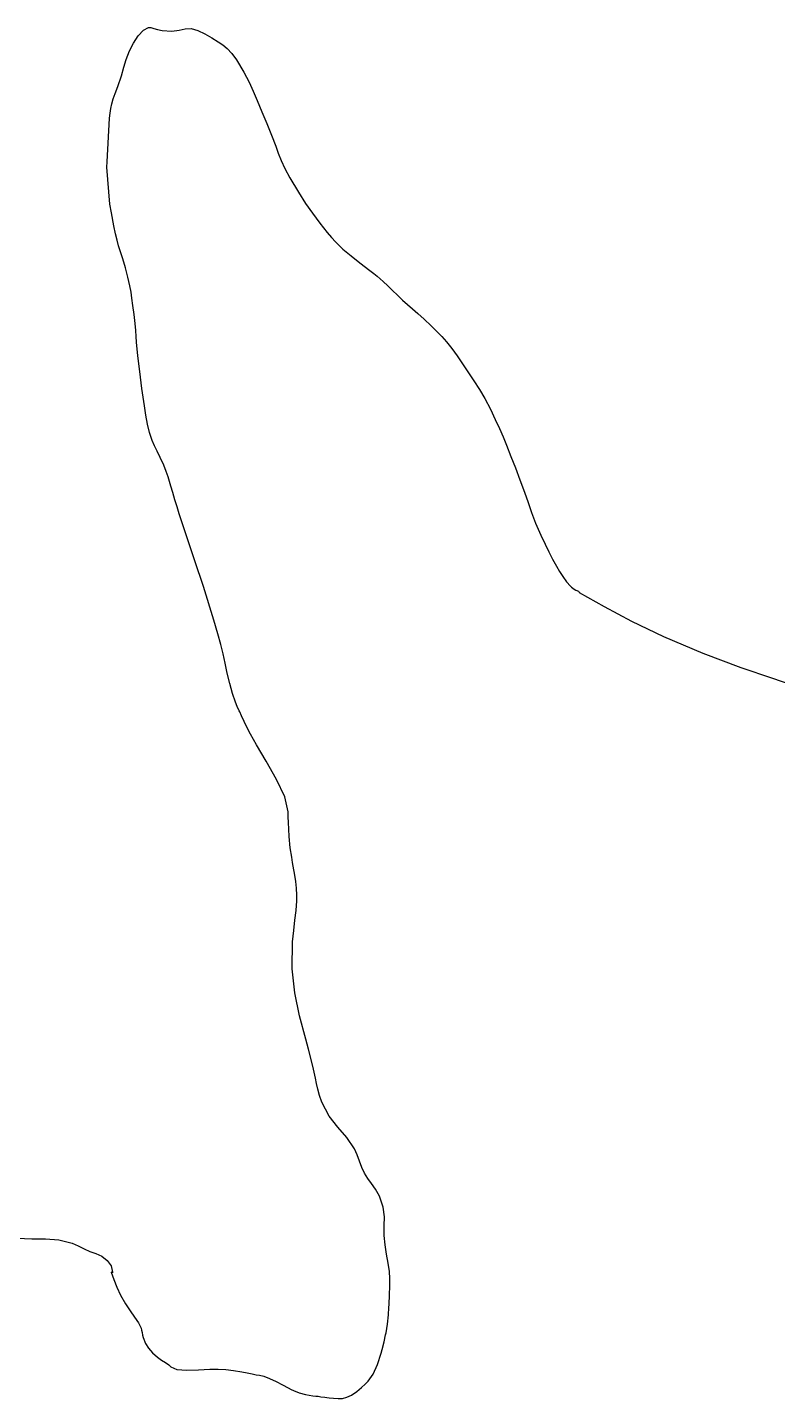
# Model space of a CAD drawing. Header units: inches. Extents: x 11258954 to 11313122, y 3645444 to 3695200.
# Drawn here: x 11276795 to 11277409, y 3693980 to 3695103 of the extents above; entities that cross this region are included whole.
import ezdxf

# ---------------------------------------------------------------- set-up
doc = ezdxf.new("R2010")
doc.units = ezdxf.units.IN
doc.header["$MEASUREMENT"] = 0
for name, color, linetype in [('SchoolBoardDistrict', 253, 'Continuous'), ('SchoolZone_Elementary', 251, 'Continuous'), ('SchoolZone_High', 63, 'Continuous'), ('SchoolZone_Middle', 154, 'Continuous')]:
    doc.layers.add(name, color=color, linetype=linetype)

msp = doc.modelspace()

# ---------------------------------------------------------------- linework, layer by layer
at = {"layer": 'SchoolBoardDistrict'}
msp.add_lwpolyline([(11276786.1875, 3694111.5625), (11276798.3125, 3694110.9375), (11276809.5315, 3694110.875), (11276820.3125, 3694110.0625), (11276831.1875, 3694107.375), (11276836.219, 3694105.25), (11276841, 3694102.875), (11276845.7815, 3694100.6875), (11276850.625, 3694099), (11276855.469, 3694096.875), (11276859.875, 3694093.3125), (11276863.094, 3694088.8125), (11276864.4065, 3694083.75), (11276864.4065, 3694083.695), (11276864.4065, 3694083.68), (11276864.4065, 3694083.625), (11276864.4065, 3694083.57), (11276864.4065, 3694083.555), (11276864.4065, 3694083.5), (11276864.4065, 3694083.445), (11276864.4065, 3694083.3675), (11276864.4065, 3694083.3125), (11276863.2425, 3694083.7415), (11276863.219, 3694083.75), (11276863.2425, 3694083.6865), (11276865.4375, 3694077.6875), (11276867.9065, 3694071.4375), (11276870.9375, 3694064.875), (11276874.8125, 3694057.9375), (11276878.625, 3694052.1875), (11276882.375, 3694046.9375), (11276885.5315, 3694042.1875), (11276887.625, 3694037.75), (11276888.0625, 3694036.125), (11276888.469, 3694034.25), (11276888.9375, 3694032.1875), (11276889.4375, 3694030.125), (11276891.1565, 3694025.4375), (11276893.625, 3694021.4375), (11276896.9375, 3694017.75), (11276901.219, 3694014.125), (11276904.5, 3694011.75), (11276907.6565, 3694009.6875), (11276910.2815, 3694007.875), (11276912.0315, 3694006.3125), (11276917, 3694004.0625), (11276925.0625, 3694003.5), (11276934.625, 3694003.8125), (11276944.0625, 3694004.3125), (11276950.7815, 3694004.375), (11276956.969, 3694004.0625), (11276963.25, 3694003.3125), (11276970.25, 3694002.125), (11276974.4375, 3694001.3125), (11276978.469, 3694000.4375), (11276981.9375, 3693999.8125), (11276984.469, 3693999.5), (11276988.0625, 3693998.6875), (11276992.875, 3693996.75), (11276998.219, 3693994.25), (11277003.469, 3693991.5), (11277008.094, 3693988.9375), (11277010.594, 3693987.6875), (11277012.4375, 3693986.75), (11277017, 3693984.875), (11277022.2815, 3693983.5), (11277025.25, 3693983), (11277028.094, 3693982.625), (11277030.594, 3693982.3125), (11277030.813, 3693982.3125), (11277030.875, 3693982.3125), (11277032.5, 3693982.125), (11277034.875, 3693981.8125), (11277038, 3693981.375), (11277039.6565, 3693981.125), (11277041.5315, 3693980.875), (11277045.094, 3693980.5), (11277048.9375, 3693980.25), (11277052.5315, 3693980.4375), (11277056.125, 3693981.3125), (11277059.9065, 3693983.125), (11277064.25, 3693986.125), (11277067.9375, 3693989.1875), (11277071.0315, 3693992.125), (11277073.5, 3693994.5), (11277077.5315, 3694000.125), (11277081.094, 3694008.125), (11277084.094, 3694017.375), (11277084.9065, 3694020.5), (11277086.5, 3694026.5625), (11277087.8125, 3694032.5), (11277088.1565, 3694034), (11277089.375, 3694041.125), (11277090.219, 3694048.6875), (11277090.222, 3694048.742), (11277090.5595, 3694054.8205), (11277090.5625, 3694054.875), (11277090.5655, 3694054.93), (11277090.7155, 3694057.3205), (11277090.719, 3694057.375), (11277090.721, 3694057.43), (11277091.0295, 3694065.1325), (11277091.0315, 3694065.1875), (11277091.0335, 3694065.2425), (11277091.2795, 3694072.132), (11277091.2815, 3694072.1875), (11277091.2815, 3694072.2425), (11277091.2815, 3694078.507), (11277091.2815, 3694078.5625), (11277091.278, 3694078.617), (11277090.91, 3694084.32), (11277090.9065, 3694084.375), (11277089.9375, 3694091.0625), (11277088.625, 3694098.5), (11277087.4375, 3694106.1875), (11277086.719, 3694113.75), (11277086.719, 3694113.805), (11277086.719, 3694121.445), (11277086.719, 3694121.5), (11277086.7195, 3694121.555), (11277086.75, 3694129.07), (11277086.75, 3694129.125), (11277085.7815, 3694137.0625), (11277082.719, 3694145.8125), (11277079.5315, 3694151.625), (11277076.2815, 3694156.3125), (11277073.219, 3694160.5), (11277070.5, 3694164.8125), (11277068.344, 3694169.5), (11277066.4375, 3694174.625), (11277064.5, 3694179.8125), (11277062.3125, 3694184.8125), (11277056.125, 3694194.0625), (11277048.7815, 3694202.375), (11277041.5, 3694211.4375), (11277035.5, 3694222.8125), (11277033.6565, 3694228.3125), (11277032.344, 3694233.4375), (11277031.344, 3694238.1875), (11277030.5, 3694242.625), (11277028.9065, 3694250), (11277026.9375, 3694257.9375), (11277024.719, 3694266.1875), (11277022.469, 3694274.4375), (11277017.375, 3694293.625), (11277013.5, 3694312.375), (11277011.4065, 3694332.059), (11277011.4075, 3694332.114), (11277011.687, 3694354.0075), (11277011.6875, 3694354.0625), (11277012.5625, 3694363.4375), (11277013.625, 3694371.9375), (11277014.5625, 3694379.875), (11277014.5665, 3694379.93), (11277015.09, 3694387.4455), (11277015.094, 3694387.5), (11277015.0935, 3694387.555), (11277015.063, 3694392.5075), (11277015.0625, 3694392.5625), (11277015.0595, 3694392.617), (11277014.753, 3694397.8825), (11277014.75, 3694397.9375), (11277014.1875, 3694403.375), (11277013.469, 3694408.6875), (11277012.25, 3694416.0625), (11277011.6875, 3694419.1875), (11277010.969, 3694423.3125), (11277009.7815, 3694431.125), (11277008.875, 3694440.3125), (11277008.8715, 3694440.3675), (11277008.503, 3694446.32), (11277008.5, 3694446.375), (11277008.4975, 3694446.43), (11277008.2525, 3694451.7575), (11277008.25, 3694451.8125), (11277008.2485, 3694451.8675), (11277008.126, 3694456.5075), (11277008.125, 3694456.5625), (11277008.124, 3694456.6175), (11277008.0635, 3694460.445), (11277008.0625, 3694460.5), (11277005.2815, 3694472.8125), (11276998.625, 3694487.125), (11276990.1565, 3694501.875), (11276982.0625, 3694515.375), (11276979.625, 3694519.625), (11276977.2815, 3694524), (11276974.844, 3694528.8125), (11276972.0625, 3694534.5625), (11276969.844, 3694539.25), (11276968.375, 3694542.3125), (11276967.9375, 3694543.25), (11276966.3125, 3694546.8125), (11276964.875, 3694550.1875), (11276962.4375, 3694557.375), (11276960.219, 3694565.625), (11276958.219, 3694574.125), (11276956.469, 3694582.1875), (11276954.719, 3694590), (11276952.844, 3694597.625), (11276950.5, 3694606.3125), (11276947.25, 3694617.375), (11276938.6565, 3694644.875), (11276931.594, 3694666.125), (11276925.25, 3694684.75), (11276918.844, 3694704.4375), (11276917.0625, 3694710.1875), (11276915.2815, 3694716.0625), (11276913.594, 3694721.875), (11276912.0315, 3694727.25), (11276910.969, 3694731), (11276909.7815, 3694734.8125), (11276908.3125, 3694739.0625), (11276906.25, 3694744.25), (11276903.375, 3694750.625), (11276900.8125, 3694755.6875), (11276898.5625, 3694760.1875), (11276896.625, 3694764.625), (11276894.594, 3694771), (11276892.969, 3694777.9375), (11276891.625, 3694785.3125), (11276890.4375, 3694792.875), (11276888.4065, 3694807.125), (11276886.5625, 3694820.875), (11276885.0315, 3694833.6875), (11276884.0315, 3694845.0625), (11276884.028, 3694845.1175), (11276883.753, 3694849.5705), (11276883.75, 3694849.625), (11276883.746, 3694849.68), (11276883.441, 3694854.5075), (11276883.4375, 3694854.5625), (11276882.9065, 3694860.375), (11276882.0315, 3694867.5), (11276881.0315, 3694874.9375), (11276880.219, 3694880.875), (11276879.4375, 3694886), (11276878.4375, 3694891.125), (11276876.7815, 3694898.1875), (11276874.8125, 3694905.75), (11276872.6875, 3694913.125), (11276870.625, 3694919.75), (11276869.2815, 3694923.9375), (11276867.969, 3694928.375), (11276866.6875, 3694933.625), (11276865.4065, 3694940.3125), (11276863.5, 3694950.875), (11276862.1565, 3694958), (11276862.1525, 3694958.0545), (11276859.5355, 3694988.294), (11276859.7955, 3694992.596), (11276859.797, 3694992.651), (11276861.94, 3695028.309), (11276862.344, 3695032.3125), (11276862.8125, 3695036.1875), (11276863.594, 3695040), (11276864.844, 3695044.0625), (11276866.5315, 3695048.625), (11276868.625, 3695054.1875), (11276871.594, 3695063), (11276873.594, 3695070.0625), (11276875.5, 3695076.5), (11276878.219, 3695083.375), (11276881.4375, 3695089.625), (11276885.344, 3695095.6875), (11276889.5315, 3695100.4375), (11276893.625, 3695102.625), (11276895.625, 3695102.5), (11276898.094, 3695101.8125), (11276901.1565, 3695100.875), (11276905.0315, 3695100), (11276912.719, 3695099.5625), (11276918.719, 3695100.375), (11276923.75, 3695101.4375), (11276928.6565, 3695101.625), (11276934.1875, 3695100.125), (11276939.969, 3695097.375), (11276945.625, 3695094), (11276950.6565, 3695090.8125), (11276954.469, 3695088.25), (11276958.125, 3695085.25), (11276961.8125, 3695081.3125), (11276965.6565, 3695076), (11276971.6875, 3695066.125), (11276976.0315, 3695057.875), (11276979.469, 3695050.375), (11276982.6565, 3695042.75), (11276986.469, 3695033.625), (11276990.5315, 3695023.9375), (11276994.4375, 3695014.3125), (11276997.875, 3695005.375), (11276999.969, 3694999.625), (11277002.2815, 3694993.75), (11277005.2815, 3694987.25), (11277009.469, 3694979.5625), (11277016.4375, 3694967.875), (11277022.344, 3694958.5625), (11277027.9065, 3694950.5), (11277033.875, 3694942.5), (11277036.9065, 3694938.625), (11277040.094, 3694934.6875), (11277043.375, 3694930.75), (11277046.6875, 3694927.125), (11277052.875, 3694921.125), (11277059.5, 3694915.625), (11277066.75, 3694910), (11277074.9065, 3694903.6875), (11277078.0625, 3694901.1875), (11277080.875, 3694898.9375), (11277083.4375, 3694896.8125), (11277085.9065, 3694894.6875), (11277089.6875, 3694891.125), (11277093.5, 3694887.375), (11277097.4375, 3694883.4375), (11277101.5315, 3694879.5), (11277105.8125, 3694875.6875), (11277109.844, 3694872.1875), (11277114.1875, 3694868.4375), (11277119.3125, 3694863.6875), (11277125, 3694858.3125), (11277129.75, 3694853.75), (11277133.875, 3694849.5625), (11277137.719, 3694845.3125), (11277142.094, 3694839.8125), (11277146.4375, 3694833.8125), (11277150.7815, 3694827.375), (11277155.1565, 3694820.6875), (11277160.0315, 3694813.25), (11277164.5315, 3694806.3125), (11277168.9065, 3694798.875), (11277173.5625, 3694790.0625), (11277177.5625, 3694781.75), (11277180.9375, 3694774.375), (11277183.9375, 3694767.4375), (11277186.75, 3694760.625), (11277190.375, 3694751.5), (11277194.094, 3694742), (11277197.75, 3694732.1875), (11277201.375, 3694722.25), (11277204.375, 3694713.625), (11277207.219, 3694705.4375), (11277210.5, 3694696.8125), (11277214.7815, 3694687), (11277218.25, 3694679.5625), (11277221.375, 3694673.25), (11277224.375, 3694667.375), (11277227.5625, 3694661.625), (11277230.094, 3694657.375), (11277232.844, 3694653.0625), (11277235.875, 3694648.9375), (11277239.1875, 3694645.1875), (11277240.0625, 3694644.3125), (11277241, 3694643.5), (11277242.0625, 3694642.75), (11277243.375, 3694642), (11277244.1875, 3694641.6875), (11277244.9065, 3694641.4375), (11277245.5315, 3694641.125), (11277245.969, 3694640.625), (11277246.0315, 3694640.5), (11277246.094, 3694640.3125), (11277246.1565, 3694640.1875), (11277246.1875, 3694640), (11277266.75, 3694628.5), (11277289.0625, 3694616.625), (11277315.3125, 3694604.0625), (11277347.4375, 3694590.375), (11277378.5625, 3694578.625), (11277404.4375, 3694569.875), (11277427.4375, 3694562.125)], dxfattribs=at)
at = {"layer": 'SchoolZone_Elementary'}
msp.add_polyline3d([(11276786.1875, 3694111.5625, 0), (11276798.3125, 3694110.9375, 0), (11276809.5315, 3694110.875, 0), (11276820.3125, 3694110.0625, 0), (11276831.1875, 3694107.375, 0), (11276836.219, 3694105.25, 0), (11276841, 3694102.875, 0), (11276845.7815, 3694100.6875, 0), (11276850.625, 3694099, 0), (11276855.469, 3694096.875, 0), (11276859.875, 3694093.3125, 0), (11276863.094, 3694088.8125, 0), (11276864.4065, 3694083.75, 0), (11276864.4065, 3694083.625, 0), (11276864.4065, 3694083.5, 0), (11276864.4065, 3694083.3125, 0), (11276863.219, 3694083.75, 0), (11276865.4375, 3694077.6875, 0), (11276867.9065, 3694071.4375, 0), (11276870.9375, 3694064.875, 0), (11276874.8125, 3694057.9375, 0), (11276878.625, 3694052.1875, 0), (11276882.375, 3694046.9375, 0), (11276885.5315, 3694042.1875, 0), (11276887.625, 3694037.75, 0), (11276888.0625, 3694036.125, 0), (11276888.469, 3694034.25, 0), (11276888.9375, 3694032.1875, 0), (11276889.4375, 3694030.125, 0), (11276891.1565, 3694025.4375, 0), (11276893.625, 3694021.4375, 0), (11276896.9375, 3694017.75, 0), (11276901.219, 3694014.125, 0), (11276904.5, 3694011.75, 0), (11276907.6565, 3694009.6875, 0), (11276910.2815, 3694007.875, 0), (11276912.0315, 3694006.3125, 0), (11276917, 3694004.0625, 0), (11276925.0625, 3694003.5, 0), (11276934.625, 3694003.8125, 0), (11276944.0625, 3694004.3125, 0), (11276950.7815, 3694004.375, 0), (11276956.969, 3694004.0625, 0), (11276963.25, 3694003.3125, 0), (11276970.25, 3694002.125, 0), (11276974.4375, 3694001.3125, 0), (11276978.469, 3694000.4375, 0), (11276981.9375, 3693999.8125, 0), (11276984.469, 3693999.5, 0), (11276988.0625, 3693998.6875, 0), (11276992.875, 3693996.75, 0), (11276998.219, 3693994.25, 0), (11277003.469, 3693991.5, 0), (11277008.094, 3693988.9375, 0), (11277010.594, 3693987.6875, 0), (11277012.4375, 3693986.75, 0), (11277017, 3693984.875, 0), (11277022.2815, 3693983.5, 0), (11277025.25, 3693983, 0), (11277028.094, 3693982.625, 0), (11277030.594, 3693982.3125, 0), (11277030.875, 3693982.3125, 0), (11277032.5, 3693982.125, 0), (11277034.875, 3693981.8125, 0), (11277038, 3693981.375, 0), (11277039.6565, 3693981.125, 0), (11277041.5315, 3693980.875, 0), (11277045.094, 3693980.5, 0), (11277048.9375, 3693980.25, 0), (11277052.5315, 3693980.4375, 0), (11277056.125, 3693981.3125, 0), (11277059.9065, 3693983.125, 0), (11277064.25, 3693986.125, 0), (11277067.9375, 3693989.1875, 0), (11277071.0315, 3693992.125, 0), (11277073.5, 3693994.5, 0), (11277077.5315, 3694000.125, 0), (11277081.094, 3694008.125, 0), (11277084.094, 3694017.375, 0), (11277084.9065, 3694020.5, 0), (11277086.5, 3694026.5625, 0), (11277087.8125, 3694032.5, 0), (11277088.1565, 3694034, 0), (11277089.375, 3694041.125, 0), (11277090.219, 3694048.6875, 0), (11277090.5625, 3694054.875, 0), (11277090.719, 3694057.375, 0), (11277091.0315, 3694065.1875, 0), (11277091.2815, 3694072.1875, 0), (11277091.2815, 3694078.5625, 0), (11277090.9065, 3694084.375, 0), (11277089.9375, 3694091.0625, 0), (11277088.625, 3694098.5, 0), (11277087.4375, 3694106.1875, 0), (11277086.719, 3694113.75, 0), (11277086.719, 3694121.5, 0), (11277086.75, 3694129.125, 0), (11277085.7815, 3694137.0625, 0), (11277082.719, 3694145.8125, 0), (11277079.5315, 3694151.625, 0), (11277076.2815, 3694156.3125, 0), (11277073.219, 3694160.5, 0), (11277070.5, 3694164.8125, 0), (11277068.344, 3694169.5, 0), (11277066.4375, 3694174.625, 0), (11277064.5, 3694179.8125, 0), (11277062.3125, 3694184.8125, 0), (11277056.125, 3694194.0625, 0), (11277048.7815, 3694202.375, 0), (11277041.5, 3694211.4375, 0), (11277035.5, 3694222.8125, 0), (11277033.6565, 3694228.3125, 0), (11277032.344, 3694233.4375, 0), (11277031.344, 3694238.1875, 0), (11277030.5, 3694242.625, 0), (11277028.9065, 3694250, 0), (11277026.9375, 3694257.9375, 0), (11277024.719, 3694266.1875, 0), (11277022.469, 3694274.4375, 0), (11277017.375, 3694293.625, 0), (11277013.5, 3694312.375, 0), (11277011.4065, 3694332.0625, 0), (11277011.6875, 3694354.0625, 0), (11277012.5625, 3694363.4375, 0), (11277013.625, 3694371.9375, 0), (11277014.5625, 3694379.875, 0), (11277015.094, 3694387.5, 0), (11277015.0625, 3694392.5625, 0), (11277014.75, 3694397.9375, 0), (11277014.1875, 3694403.375, 0), (11277013.469, 3694408.6875, 0), (11277012.25, 3694416.0625, 0), (11277011.6875, 3694419.1875, 0), (11277010.969, 3694423.3125, 0), (11277009.7815, 3694431.125, 0), (11277008.875, 3694440.3125, 0), (11277008.5, 3694446.375, 0), (11277008.25, 3694451.8125, 0), (11277008.125, 3694456.5625, 0), (11277008.0625, 3694460.5, 0), (11277005.2815, 3694472.8125, 0), (11276998.625, 3694487.125, 0), (11276990.1565, 3694501.875, 0), (11276982.0625, 3694515.375, 0), (11276979.625, 3694519.625, 0), (11276977.2815, 3694524, 0), (11276974.844, 3694528.8125, 0), (11276972.0625, 3694534.5625, 0), (11276969.844, 3694539.25, 0), (11276968.375, 3694542.3125, 0), (11276967.9375, 3694543.25, 0), (11276966.3125, 3694546.8125, 0), (11276964.875, 3694550.1875, 0), (11276962.4375, 3694557.375, 0), (11276960.219, 3694565.625, 0), (11276958.219, 3694574.125, 0), (11276956.469, 3694582.1875, 0), (11276954.719, 3694590, 0), (11276952.844, 3694597.625, 0), (11276950.5, 3694606.3125, 0), (11276947.25, 3694617.375, 0), (11276938.6565, 3694644.875, 0), (11276931.594, 3694666.125, 0), (11276925.25, 3694684.75, 0), (11276918.844, 3694704.4375, 0), (11276917.0625, 3694710.1875, 0), (11276915.2815, 3694716.0625, 0), (11276913.594, 3694721.875, 0), (11276912.0315, 3694727.25, 0), (11276910.969, 3694731, 0), (11276909.7815, 3694734.8125, 0), (11276908.3125, 3694739.0625, 0), (11276906.25, 3694744.25, 0), (11276903.375, 3694750.625, 0), (11276900.8125, 3694755.6875, 0), (11276898.5625, 3694760.1875, 0), (11276896.625, 3694764.625, 0), (11276894.594, 3694771, 0), (11276892.969, 3694777.9375, 0), (11276891.625, 3694785.3125, 0), (11276890.4375, 3694792.875, 0), (11276888.4065, 3694807.125, 0), (11276886.5625, 3694820.875, 0), (11276885.0315, 3694833.6875, 0), (11276884.0315, 3694845.0625, 0), (11276883.75, 3694849.625, 0), (11276883.4375, 3694854.5625, 0), (11276882.9065, 3694860.375, 0), (11276882.0315, 3694867.5, 0), (11276881.0315, 3694874.9375, 0), (11276880.219, 3694880.875, 0), (11276879.4375, 3694886, 0), (11276878.4375, 3694891.125, 0), (11276876.7815, 3694898.1875, 0), (11276874.8125, 3694905.75, 0), (11276872.6875, 3694913.125, 0), (11276870.625, 3694919.75, 0), (11276869.2815, 3694923.9375, 0), (11276867.969, 3694928.375, 0), (11276866.6875, 3694933.625, 0), (11276865.4065, 3694940.3125, 0), (11276863.5, 3694950.875, 0), (11276862.1565, 3694958, 0), (11276859.5355, 3694988.294, 0), (11276859.794, 3694992.5975, 0), (11276861.9375, 3695028.3125, 0), (11276862.344, 3695032.3125, 0), (11276862.8125, 3695036.1875, 0), (11276863.594, 3695040, 0), (11276864.844, 3695044.0625, 0), (11276866.5315, 3695048.625, 0), (11276868.625, 3695054.1875, 0), (11276871.594, 3695063, 0), (11276873.594, 3695070.0625, 0), (11276875.5, 3695076.5, 0), (11276878.219, 3695083.375, 0), (11276881.4375, 3695089.625, 0), (11276885.344, 3695095.6875, 0), (11276889.5315, 3695100.4375, 0), (11276893.625, 3695102.625, 0), (11276895.625, 3695102.5, 0), (11276898.094, 3695101.8125, 0), (11276901.1565, 3695100.875, 0), (11276905.0315, 3695100, 0), (11276912.719, 3695099.5625, 0), (11276918.719, 3695100.375, 0), (11276923.75, 3695101.4375, 0), (11276928.6565, 3695101.625, 0), (11276934.1875, 3695100.125, 0), (11276939.969, 3695097.375, 0), (11276945.625, 3695094, 0), (11276950.6565, 3695090.8125, 0), (11276954.469, 3695088.25, 0), (11276958.125, 3695085.25, 0), (11276961.8125, 3695081.3125, 0), (11276965.6565, 3695076, 0), (11276971.6875, 3695066.125, 0), (11276976.0315, 3695057.875, 0), (11276979.469, 3695050.375, 0), (11276982.6565, 3695042.75, 0), (11276986.469, 3695033.625, 0), (11276990.5315, 3695023.9375, 0), (11276994.4375, 3695014.3125, 0), (11276997.875, 3695005.375, 0), (11276999.969, 3694999.625, 0), (11277002.2815, 3694993.75, 0), (11277005.2815, 3694987.25, 0), (11277009.469, 3694979.5625, 0), (11277016.4375, 3694967.875, 0), (11277022.344, 3694958.5625, 0), (11277027.9065, 3694950.5, 0), (11277033.875, 3694942.5, 0), (11277036.9065, 3694938.625, 0), (11277040.094, 3694934.6875, 0), (11277043.375, 3694930.75, 0), (11277046.6875, 3694927.125, 0), (11277052.875, 3694921.125, 0), (11277059.5, 3694915.625, 0), (11277066.75, 3694910, 0), (11277074.9065, 3694903.6875, 0), (11277078.0625, 3694901.1875, 0), (11277080.875, 3694898.9375, 0), (11277083.4375, 3694896.8125, 0), (11277085.9065, 3694894.6875, 0), (11277089.6875, 3694891.125, 0), (11277093.5, 3694887.375, 0), (11277097.4375, 3694883.4375, 0), (11277101.5315, 3694879.5, 0), (11277105.8125, 3694875.6875, 0), (11277109.844, 3694872.1875, 0), (11277114.1875, 3694868.4375, 0), (11277119.3125, 3694863.6875, 0), (11277125, 3694858.3125, 0), (11277129.75, 3694853.75, 0), (11277133.875, 3694849.5625, 0), (11277137.719, 3694845.3125, 0), (11277142.094, 3694839.8125, 0), (11277146.4375, 3694833.8125, 0), (11277150.7815, 3694827.375, 0), (11277155.1565, 3694820.6875, 0), (11277160.0315, 3694813.25, 0), (11277164.5315, 3694806.3125, 0), (11277168.9065, 3694798.875, 0), (11277173.5625, 3694790.0625, 0), (11277177.5625, 3694781.75, 0), (11277180.9375, 3694774.375, 0), (11277183.9375, 3694767.4375, 0), (11277186.75, 3694760.625, 0), (11277190.375, 3694751.5, 0), (11277194.094, 3694742, 0), (11277197.75, 3694732.1875, 0), (11277201.375, 3694722.25, 0), (11277204.375, 3694713.625, 0), (11277207.219, 3694705.4375, 0), (11277210.5, 3694696.8125, 0), (11277214.7815, 3694687, 0), (11277218.25, 3694679.5625, 0), (11277221.375, 3694673.25, 0), (11277224.375, 3694667.375, 0), (11277227.5625, 3694661.625, 0), (11277230.094, 3694657.375, 0), (11277232.844, 3694653.0625, 0), (11277235.875, 3694648.9375, 0), (11277239.1875, 3694645.1875, 0), (11277240.0625, 3694644.3125, 0), (11277241, 3694643.5, 0), (11277242.0625, 3694642.75, 0), (11277243.375, 3694642, 0), (11277244.1875, 3694641.6875, 0), (11277244.9065, 3694641.4375, 0), (11277245.5315, 3694641.125, 0), (11277245.969, 3694640.625, 0), (11277246.0315, 3694640.5, 0), (11277246.094, 3694640.3125, 0), (11277246.1565, 3694640.1875, 0), (11277246.1875, 3694640, 0), (11277266.75, 3694628.5, 0), (11277289.0625, 3694616.625, 0), (11277315.3125, 3694604.0625, 0), (11277347.4375, 3694590.375, 0), (11277378.5625, 3694578.625, 0), (11277404.4375, 3694569.875, 0), (11277427.4375, 3694562.125, 0)], dxfattribs=at)
at = {"layer": 'SchoolZone_High'}
msp.add_polyline3d([(11276786.1875, 3694111.5625, 0), (11276798.3125, 3694110.9375, 0), (11276809.5315, 3694110.875, 0), (11276820.3125, 3694110.0625, 0), (11276831.1875, 3694107.375, 0), (11276836.219, 3694105.25, 0), (11276841, 3694102.875, 0), (11276845.7815, 3694100.6875, 0), (11276850.625, 3694099, 0), (11276855.469, 3694096.875, 0), (11276859.875, 3694093.3125, 0), (11276863.094, 3694088.8125, 0), (11276864.4065, 3694083.75, 0), (11276864.4065, 3694083.625, 0), (11276864.4065, 3694083.5, 0), (11276864.4065, 3694083.3125, 0), (11276863.219, 3694083.75, 0), (11276865.4375, 3694077.6875, 0), (11276867.9065, 3694071.4375, 0), (11276870.9375, 3694064.875, 0), (11276874.8125, 3694057.9375, 0), (11276878.625, 3694052.1875, 0), (11276882.375, 3694046.9375, 0), (11276885.5315, 3694042.1875, 0), (11276887.625, 3694037.75, 0), (11276888.0625, 3694036.125, 0), (11276888.469, 3694034.25, 0), (11276888.9375, 3694032.1875, 0), (11276889.4375, 3694030.125, 0), (11276891.1565, 3694025.4375, 0), (11276893.625, 3694021.4375, 0), (11276896.9375, 3694017.75, 0), (11276901.219, 3694014.125, 0), (11276904.5, 3694011.75, 0), (11276907.6565, 3694009.6875, 0), (11276910.2815, 3694007.875, 0), (11276912.0315, 3694006.3125, 0), (11276917, 3694004.0625, 0), (11276925.0625, 3694003.5, 0), (11276934.625, 3694003.8125, 0), (11276944.0625, 3694004.3125, 0), (11276950.7815, 3694004.375, 0), (11276956.969, 3694004.0625, 0), (11276963.25, 3694003.3125, 0), (11276970.25, 3694002.125, 0), (11276974.4375, 3694001.3125, 0), (11276978.469, 3694000.4375, 0), (11276981.9375, 3693999.8125, 0), (11276984.469, 3693999.5, 0), (11276988.0625, 3693998.6875, 0), (11276992.875, 3693996.75, 0), (11276998.219, 3693994.25, 0), (11277003.469, 3693991.5, 0), (11277008.094, 3693988.9375, 0), (11277010.594, 3693987.6875, 0), (11277012.4375, 3693986.75, 0), (11277017, 3693984.875, 0), (11277022.2815, 3693983.5, 0), (11277025.25, 3693983, 0), (11277028.094, 3693982.625, 0), (11277030.594, 3693982.3125, 0), (11277030.875, 3693982.3125, 0), (11277032.5, 3693982.125, 0), (11277034.875, 3693981.8125, 0), (11277038, 3693981.375, 0), (11277039.6565, 3693981.125, 0), (11277041.5315, 3693980.875, 0), (11277045.094, 3693980.5, 0), (11277048.9375, 3693980.25, 0), (11277052.5315, 3693980.4375, 0), (11277056.125, 3693981.3125, 0), (11277059.9065, 3693983.125, 0), (11277064.25, 3693986.125, 0), (11277067.9375, 3693989.1875, 0), (11277071.0315, 3693992.125, 0), (11277073.5, 3693994.5, 0), (11277077.5315, 3694000.125, 0), (11277081.094, 3694008.125, 0), (11277084.094, 3694017.375, 0), (11277084.9065, 3694020.5, 0), (11277086.5, 3694026.5625, 0), (11277087.8125, 3694032.5, 0), (11277088.1565, 3694034, 0), (11277089.375, 3694041.125, 0), (11277090.219, 3694048.6875, 0), (11277090.5625, 3694054.875, 0), (11277090.719, 3694057.375, 0), (11277091.0315, 3694065.1875, 0), (11277091.2815, 3694072.1875, 0), (11277091.2815, 3694078.5625, 0), (11277090.9065, 3694084.375, 0), (11277089.9375, 3694091.0625, 0), (11277088.625, 3694098.5, 0), (11277087.4375, 3694106.1875, 0), (11277086.719, 3694113.75, 0), (11277086.719, 3694121.5, 0), (11277086.75, 3694129.125, 0), (11277085.7815, 3694137.0625, 0), (11277082.719, 3694145.8125, 0), (11277079.5315, 3694151.625, 0), (11277076.2815, 3694156.3125, 0), (11277073.219, 3694160.5, 0), (11277070.5, 3694164.8125, 0), (11277068.344, 3694169.5, 0), (11277066.4375, 3694174.625, 0), (11277064.5, 3694179.8125, 0), (11277062.3125, 3694184.8125, 0), (11277056.125, 3694194.0625, 0), (11277048.7815, 3694202.375, 0), (11277041.5, 3694211.4375, 0), (11277035.5, 3694222.8125, 0), (11277033.6565, 3694228.3125, 0), (11277032.344, 3694233.4375, 0), (11277031.344, 3694238.1875, 0), (11277030.5, 3694242.625, 0), (11277028.9065, 3694250, 0), (11277026.9375, 3694257.9375, 0), (11277024.719, 3694266.1875, 0), (11277022.469, 3694274.4375, 0), (11277017.375, 3694293.625, 0), (11277013.5, 3694312.375, 0), (11277011.4065, 3694332.0625, 0), (11277011.6875, 3694354.0625, 0), (11277012.5625, 3694363.4375, 0), (11277013.625, 3694371.9375, 0), (11277014.5625, 3694379.875, 0), (11277015.094, 3694387.5, 0), (11277015.0625, 3694392.5625, 0), (11277014.75, 3694397.9375, 0), (11277014.1875, 3694403.375, 0), (11277013.469, 3694408.6875, 0), (11277012.25, 3694416.0625, 0), (11277011.6875, 3694419.1875, 0), (11277010.969, 3694423.3125, 0), (11277009.7815, 3694431.125, 0), (11277008.875, 3694440.3125, 0), (11277008.5, 3694446.375, 0), (11277008.25, 3694451.8125, 0), (11277008.125, 3694456.5625, 0), (11277008.0625, 3694460.5, 0), (11277005.2815, 3694472.8125, 0), (11276998.625, 3694487.125, 0), (11276990.1565, 3694501.875, 0), (11276982.0625, 3694515.375, 0), (11276979.625, 3694519.625, 0), (11276977.2815, 3694524, 0), (11276974.844, 3694528.8125, 0), (11276972.0625, 3694534.5625, 0), (11276969.844, 3694539.25, 0), (11276968.375, 3694542.3125, 0), (11276967.9375, 3694543.25, 0), (11276966.3125, 3694546.8125, 0), (11276964.875, 3694550.1875, 0), (11276962.4375, 3694557.375, 0), (11276960.219, 3694565.625, 0), (11276958.219, 3694574.125, 0), (11276956.469, 3694582.1875, 0), (11276954.719, 3694590, 0), (11276952.844, 3694597.625, 0), (11276950.5, 3694606.3125, 0), (11276947.25, 3694617.375, 0), (11276938.6565, 3694644.875, 0), (11276931.594, 3694666.125, 0), (11276925.25, 3694684.75, 0), (11276918.844, 3694704.4375, 0), (11276917.0625, 3694710.1875, 0), (11276915.2815, 3694716.0625, 0), (11276913.594, 3694721.875, 0), (11276912.0315, 3694727.25, 0), (11276910.969, 3694731, 0), (11276909.7815, 3694734.8125, 0), (11276908.3125, 3694739.0625, 0), (11276906.25, 3694744.25, 0), (11276903.375, 3694750.625, 0), (11276900.8125, 3694755.6875, 0), (11276898.5625, 3694760.1875, 0), (11276896.625, 3694764.625, 0), (11276894.594, 3694771, 0), (11276892.969, 3694777.9375, 0), (11276891.625, 3694785.3125, 0), (11276890.4375, 3694792.875, 0), (11276888.4065, 3694807.125, 0), (11276886.5625, 3694820.875, 0), (11276885.0315, 3694833.6875, 0), (11276884.0315, 3694845.0625, 0), (11276883.75, 3694849.625, 0), (11276883.4375, 3694854.5625, 0), (11276882.9065, 3694860.375, 0), (11276882.0315, 3694867.5, 0), (11276881.0315, 3694874.9375, 0), (11276880.219, 3694880.875, 0), (11276879.4375, 3694886, 0), (11276878.4375, 3694891.125, 0), (11276876.7815, 3694898.1875, 0), (11276874.8125, 3694905.75, 0), (11276872.6875, 3694913.125, 0), (11276870.625, 3694919.75, 0), (11276869.2815, 3694923.9375, 0), (11276867.969, 3694928.375, 0), (11276866.6875, 3694933.625, 0), (11276865.4065, 3694940.3125, 0), (11276863.5, 3694950.875, 0), (11276862.1565, 3694958, 0), (11276859.5355, 3694988.294, 0), (11276859.794, 3694992.5975, 0), (11276861.9375, 3695028.3125, 0), (11276862.344, 3695032.3125, 0), (11276862.8125, 3695036.1875, 0), (11276863.594, 3695040, 0), (11276864.844, 3695044.0625, 0), (11276866.5315, 3695048.625, 0), (11276868.625, 3695054.1875, 0), (11276871.594, 3695063, 0), (11276873.594, 3695070.0625, 0), (11276875.5, 3695076.5, 0), (11276878.219, 3695083.375, 0), (11276881.4375, 3695089.625, 0), (11276885.344, 3695095.6875, 0), (11276889.5315, 3695100.4375, 0), (11276893.625, 3695102.625, 0), (11276895.625, 3695102.5, 0), (11276898.094, 3695101.8125, 0), (11276901.1565, 3695100.875, 0), (11276905.0315, 3695100, 0), (11276912.719, 3695099.5625, 0), (11276918.719, 3695100.375, 0), (11276923.75, 3695101.4375, 0), (11276928.6565, 3695101.625, 0), (11276934.1875, 3695100.125, 0), (11276939.969, 3695097.375, 0), (11276945.625, 3695094, 0), (11276950.6565, 3695090.8125, 0), (11276954.469, 3695088.25, 0), (11276958.125, 3695085.25, 0), (11276961.8125, 3695081.3125, 0), (11276965.6565, 3695076, 0), (11276971.6875, 3695066.125, 0), (11276976.0315, 3695057.875, 0), (11276979.469, 3695050.375, 0), (11276982.6565, 3695042.75, 0), (11276986.469, 3695033.625, 0), (11276990.5315, 3695023.9375, 0), (11276994.4375, 3695014.3125, 0), (11276997.875, 3695005.375, 0), (11276999.969, 3694999.625, 0), (11277002.2815, 3694993.75, 0), (11277005.2815, 3694987.25, 0), (11277009.469, 3694979.5625, 0), (11277016.4375, 3694967.875, 0), (11277022.344, 3694958.5625, 0), (11277027.9065, 3694950.5, 0), (11277033.875, 3694942.5, 0), (11277036.9065, 3694938.625, 0), (11277040.094, 3694934.6875, 0), (11277043.375, 3694930.75, 0), (11277046.6875, 3694927.125, 0), (11277052.875, 3694921.125, 0), (11277059.5, 3694915.625, 0), (11277066.75, 3694910, 0), (11277074.9065, 3694903.6875, 0), (11277078.0625, 3694901.1875, 0), (11277080.875, 3694898.9375, 0), (11277083.4375, 3694896.8125, 0), (11277085.9065, 3694894.6875, 0), (11277089.6875, 3694891.125, 0), (11277093.5, 3694887.375, 0), (11277097.4375, 3694883.4375, 0), (11277101.5315, 3694879.5, 0), (11277105.8125, 3694875.6875, 0), (11277109.844, 3694872.1875, 0), (11277114.1875, 3694868.4375, 0), (11277119.3125, 3694863.6875, 0), (11277125, 3694858.3125, 0), (11277129.75, 3694853.75, 0), (11277133.875, 3694849.5625, 0), (11277137.719, 3694845.3125, 0), (11277142.094, 3694839.8125, 0), (11277146.4375, 3694833.8125, 0), (11277150.7815, 3694827.375, 0), (11277155.1565, 3694820.6875, 0), (11277160.0315, 3694813.25, 0), (11277164.5315, 3694806.3125, 0), (11277168.9065, 3694798.875, 0), (11277173.5625, 3694790.0625, 0), (11277177.5625, 3694781.75, 0), (11277180.9375, 3694774.375, 0), (11277183.9375, 3694767.4375, 0), (11277186.75, 3694760.625, 0), (11277190.375, 3694751.5, 0), (11277194.094, 3694742, 0), (11277197.75, 3694732.1875, 0), (11277201.375, 3694722.25, 0), (11277204.375, 3694713.625, 0), (11277207.219, 3694705.4375, 0), (11277210.5, 3694696.8125, 0), (11277214.7815, 3694687, 0), (11277218.25, 3694679.5625, 0), (11277221.375, 3694673.25, 0), (11277224.375, 3694667.375, 0), (11277227.5625, 3694661.625, 0), (11277230.094, 3694657.375, 0), (11277232.844, 3694653.0625, 0), (11277235.875, 3694648.9375, 0), (11277239.1875, 3694645.1875, 0), (11277240.0625, 3694644.3125, 0), (11277241, 3694643.5, 0), (11277242.0625, 3694642.75, 0), (11277243.375, 3694642, 0), (11277244.1875, 3694641.6875, 0), (11277244.9065, 3694641.4375, 0), (11277245.5315, 3694641.125, 0), (11277245.969, 3694640.625, 0), (11277246.0315, 3694640.5, 0), (11277246.094, 3694640.3125, 0), (11277246.1565, 3694640.1875, 0), (11277246.1875, 3694640, 0), (11277266.75, 3694628.5, 0), (11277289.0625, 3694616.625, 0), (11277315.3125, 3694604.0625, 0), (11277347.4375, 3694590.375, 0), (11277378.5625, 3694578.625, 0), (11277404.4375, 3694569.875, 0), (11277427.4375, 3694562.125, 0)], dxfattribs=at)
at = {"layer": 'SchoolZone_Middle'}
msp.add_polyline3d([(11276786.1875, 3694111.5625, 0), (11276798.3125, 3694110.9375, 0), (11276809.5315, 3694110.875, 0), (11276820.3125, 3694110.0625, 0), (11276831.1875, 3694107.375, 0), (11276836.219, 3694105.25, 0), (11276841, 3694102.875, 0), (11276845.7815, 3694100.6875, 0), (11276850.625, 3694099, 0), (11276855.469, 3694096.875, 0), (11276859.875, 3694093.3125, 0), (11276863.094, 3694088.8125, 0), (11276864.4065, 3694083.75, 0), (11276864.4065, 3694083.625, 0), (11276864.4065, 3694083.5, 0), (11276864.4065, 3694083.3125, 0), (11276863.219, 3694083.75, 0), (11276865.4375, 3694077.6875, 0), (11276867.9065, 3694071.4375, 0), (11276870.9375, 3694064.875, 0), (11276874.8125, 3694057.9375, 0), (11276878.625, 3694052.1875, 0), (11276882.375, 3694046.9375, 0), (11276885.5315, 3694042.1875, 0), (11276887.625, 3694037.75, 0), (11276888.0625, 3694036.125, 0), (11276888.469, 3694034.25, 0), (11276888.9375, 3694032.1875, 0), (11276889.4375, 3694030.125, 0), (11276891.1565, 3694025.4375, 0), (11276893.625, 3694021.4375, 0), (11276896.9375, 3694017.75, 0), (11276901.219, 3694014.125, 0), (11276904.5, 3694011.75, 0), (11276907.6565, 3694009.6875, 0), (11276910.2815, 3694007.875, 0), (11276912.0315, 3694006.3125, 0), (11276917, 3694004.0625, 0), (11276925.0625, 3694003.5, 0), (11276934.625, 3694003.8125, 0), (11276944.0625, 3694004.3125, 0), (11276950.7815, 3694004.375, 0), (11276956.969, 3694004.0625, 0), (11276963.25, 3694003.3125, 0), (11276970.25, 3694002.125, 0), (11276974.4375, 3694001.3125, 0), (11276978.469, 3694000.4375, 0), (11276981.9375, 3693999.8125, 0), (11276984.469, 3693999.5, 0), (11276988.0625, 3693998.6875, 0), (11276992.875, 3693996.75, 0), (11276998.219, 3693994.25, 0), (11277003.469, 3693991.5, 0), (11277008.094, 3693988.9375, 0), (11277010.594, 3693987.6875, 0), (11277012.4375, 3693986.75, 0), (11277017, 3693984.875, 0), (11277022.2815, 3693983.5, 0), (11277025.25, 3693983, 0), (11277028.094, 3693982.625, 0), (11277030.594, 3693982.3125, 0), (11277030.875, 3693982.3125, 0), (11277032.5, 3693982.125, 0), (11277034.875, 3693981.8125, 0), (11277038, 3693981.375, 0), (11277039.6565, 3693981.125, 0), (11277041.5315, 3693980.875, 0), (11277045.094, 3693980.5, 0), (11277048.9375, 3693980.25, 0), (11277052.5315, 3693980.4375, 0), (11277056.125, 3693981.3125, 0), (11277059.9065, 3693983.125, 0), (11277064.25, 3693986.125, 0), (11277067.9375, 3693989.1875, 0), (11277071.0315, 3693992.125, 0), (11277073.5, 3693994.5, 0), (11277077.5315, 3694000.125, 0), (11277081.094, 3694008.125, 0), (11277084.094, 3694017.375, 0), (11277084.9065, 3694020.5, 0), (11277086.5, 3694026.5625, 0), (11277087.8125, 3694032.5, 0), (11277088.1565, 3694034, 0), (11277089.375, 3694041.125, 0), (11277090.219, 3694048.6875, 0), (11277090.5625, 3694054.875, 0), (11277090.719, 3694057.375, 0), (11277091.0315, 3694065.1875, 0), (11277091.2815, 3694072.1875, 0), (11277091.2815, 3694078.5625, 0), (11277090.9065, 3694084.375, 0), (11277089.9375, 3694091.0625, 0), (11277088.625, 3694098.5, 0), (11277087.4375, 3694106.1875, 0), (11277086.719, 3694113.75, 0), (11277086.719, 3694121.5, 0), (11277086.75, 3694129.125, 0), (11277085.7815, 3694137.0625, 0), (11277082.719, 3694145.8125, 0), (11277079.5315, 3694151.625, 0), (11277076.2815, 3694156.3125, 0), (11277073.219, 3694160.5, 0), (11277070.5, 3694164.8125, 0), (11277068.344, 3694169.5, 0), (11277066.4375, 3694174.625, 0), (11277064.5, 3694179.8125, 0), (11277062.3125, 3694184.8125, 0), (11277056.125, 3694194.0625, 0), (11277048.7815, 3694202.375, 0), (11277041.5, 3694211.4375, 0), (11277035.5, 3694222.8125, 0), (11277033.6565, 3694228.3125, 0), (11277032.344, 3694233.4375, 0), (11277031.344, 3694238.1875, 0), (11277030.5, 3694242.625, 0), (11277028.9065, 3694250, 0), (11277026.9375, 3694257.9375, 0), (11277024.719, 3694266.1875, 0), (11277022.469, 3694274.4375, 0), (11277017.375, 3694293.625, 0), (11277013.5, 3694312.375, 0), (11277011.4065, 3694332.0625, 0), (11277011.6875, 3694354.0625, 0), (11277012.5625, 3694363.4375, 0), (11277013.625, 3694371.9375, 0), (11277014.5625, 3694379.875, 0), (11277015.094, 3694387.5, 0), (11277015.0625, 3694392.5625, 0), (11277014.75, 3694397.9375, 0), (11277014.1875, 3694403.375, 0), (11277013.469, 3694408.6875, 0), (11277012.25, 3694416.0625, 0), (11277011.6875, 3694419.1875, 0), (11277010.969, 3694423.3125, 0), (11277009.7815, 3694431.125, 0), (11277008.875, 3694440.3125, 0), (11277008.5, 3694446.375, 0), (11277008.25, 3694451.8125, 0), (11277008.125, 3694456.5625, 0), (11277008.0625, 3694460.5, 0), (11277005.2815, 3694472.8125, 0), (11276998.625, 3694487.125, 0), (11276990.1565, 3694501.875, 0), (11276982.0625, 3694515.375, 0), (11276979.625, 3694519.625, 0), (11276977.2815, 3694524, 0), (11276974.844, 3694528.8125, 0), (11276972.0625, 3694534.5625, 0), (11276969.844, 3694539.25, 0), (11276968.375, 3694542.3125, 0), (11276967.9375, 3694543.25, 0), (11276966.3125, 3694546.8125, 0), (11276964.875, 3694550.1875, 0), (11276962.4375, 3694557.375, 0), (11276960.219, 3694565.625, 0), (11276958.219, 3694574.125, 0), (11276956.469, 3694582.1875, 0), (11276954.719, 3694590, 0), (11276952.844, 3694597.625, 0), (11276950.5, 3694606.3125, 0), (11276947.25, 3694617.375, 0), (11276938.6565, 3694644.875, 0), (11276931.594, 3694666.125, 0), (11276925.25, 3694684.75, 0), (11276918.844, 3694704.4375, 0), (11276917.0625, 3694710.1875, 0), (11276915.2815, 3694716.0625, 0), (11276913.594, 3694721.875, 0), (11276912.0315, 3694727.25, 0), (11276910.969, 3694731, 0), (11276909.7815, 3694734.8125, 0), (11276908.3125, 3694739.0625, 0), (11276906.25, 3694744.25, 0), (11276903.375, 3694750.625, 0), (11276900.8125, 3694755.6875, 0), (11276898.5625, 3694760.1875, 0), (11276896.625, 3694764.625, 0), (11276894.594, 3694771, 0), (11276892.969, 3694777.9375, 0), (11276891.625, 3694785.3125, 0), (11276890.4375, 3694792.875, 0), (11276888.4065, 3694807.125, 0), (11276886.5625, 3694820.875, 0), (11276885.0315, 3694833.6875, 0), (11276884.0315, 3694845.0625, 0), (11276883.75, 3694849.625, 0), (11276883.4375, 3694854.5625, 0), (11276882.9065, 3694860.375, 0), (11276882.0315, 3694867.5, 0), (11276881.0315, 3694874.9375, 0), (11276880.219, 3694880.875, 0), (11276879.4375, 3694886, 0), (11276878.4375, 3694891.125, 0), (11276876.7815, 3694898.1875, 0), (11276874.8125, 3694905.75, 0), (11276872.6875, 3694913.125, 0), (11276870.625, 3694919.75, 0), (11276869.2815, 3694923.9375, 0), (11276867.969, 3694928.375, 0), (11276866.6875, 3694933.625, 0), (11276865.4065, 3694940.3125, 0), (11276863.5, 3694950.875, 0), (11276862.1565, 3694958, 0), (11276859.5355, 3694988.294, 0), (11276859.794, 3694992.5975, 0), (11276861.9375, 3695028.3125, 0), (11276862.344, 3695032.3125, 0), (11276862.8125, 3695036.1875, 0), (11276863.594, 3695040, 0), (11276864.844, 3695044.0625, 0), (11276866.5315, 3695048.625, 0), (11276868.625, 3695054.1875, 0), (11276871.594, 3695063, 0), (11276873.594, 3695070.0625, 0), (11276875.5, 3695076.5, 0), (11276878.219, 3695083.375, 0), (11276881.4375, 3695089.625, 0), (11276885.344, 3695095.6875, 0), (11276889.5315, 3695100.4375, 0), (11276893.625, 3695102.625, 0), (11276895.625, 3695102.5, 0), (11276898.094, 3695101.8125, 0), (11276901.1565, 3695100.875, 0), (11276905.0315, 3695100, 0), (11276912.719, 3695099.5625, 0), (11276918.719, 3695100.375, 0), (11276923.75, 3695101.4375, 0), (11276928.6565, 3695101.625, 0), (11276934.1875, 3695100.125, 0), (11276939.969, 3695097.375, 0), (11276945.625, 3695094, 0), (11276950.6565, 3695090.8125, 0), (11276954.469, 3695088.25, 0), (11276958.125, 3695085.25, 0), (11276961.8125, 3695081.3125, 0), (11276965.6565, 3695076, 0), (11276971.6875, 3695066.125, 0), (11276976.0315, 3695057.875, 0), (11276979.469, 3695050.375, 0), (11276982.6565, 3695042.75, 0), (11276986.469, 3695033.625, 0), (11276990.5315, 3695023.9375, 0), (11276994.4375, 3695014.3125, 0), (11276997.875, 3695005.375, 0), (11276999.969, 3694999.625, 0), (11277002.2815, 3694993.75, 0), (11277005.2815, 3694987.25, 0), (11277009.469, 3694979.5625, 0), (11277016.4375, 3694967.875, 0), (11277022.344, 3694958.5625, 0), (11277027.9065, 3694950.5, 0), (11277033.875, 3694942.5, 0), (11277036.9065, 3694938.625, 0), (11277040.094, 3694934.6875, 0), (11277043.375, 3694930.75, 0), (11277046.6875, 3694927.125, 0), (11277052.875, 3694921.125, 0), (11277059.5, 3694915.625, 0), (11277066.75, 3694910, 0), (11277074.9065, 3694903.6875, 0), (11277078.0625, 3694901.1875, 0), (11277080.875, 3694898.9375, 0), (11277083.4375, 3694896.8125, 0), (11277085.9065, 3694894.6875, 0), (11277089.6875, 3694891.125, 0), (11277093.5, 3694887.375, 0), (11277097.4375, 3694883.4375, 0), (11277101.5315, 3694879.5, 0), (11277105.8125, 3694875.6875, 0), (11277109.844, 3694872.1875, 0), (11277114.1875, 3694868.4375, 0), (11277119.3125, 3694863.6875, 0), (11277125, 3694858.3125, 0), (11277129.75, 3694853.75, 0), (11277133.875, 3694849.5625, 0), (11277137.719, 3694845.3125, 0), (11277142.094, 3694839.8125, 0), (11277146.4375, 3694833.8125, 0), (11277150.7815, 3694827.375, 0), (11277155.1565, 3694820.6875, 0), (11277160.0315, 3694813.25, 0), (11277164.5315, 3694806.3125, 0), (11277168.9065, 3694798.875, 0), (11277173.5625, 3694790.0625, 0), (11277177.5625, 3694781.75, 0), (11277180.9375, 3694774.375, 0), (11277183.9375, 3694767.4375, 0), (11277186.75, 3694760.625, 0), (11277190.375, 3694751.5, 0), (11277194.094, 3694742, 0), (11277197.75, 3694732.1875, 0), (11277201.375, 3694722.25, 0), (11277204.375, 3694713.625, 0), (11277207.219, 3694705.4375, 0), (11277210.5, 3694696.8125, 0), (11277214.7815, 3694687, 0), (11277218.25, 3694679.5625, 0), (11277221.375, 3694673.25, 0), (11277224.375, 3694667.375, 0), (11277227.5625, 3694661.625, 0), (11277230.094, 3694657.375, 0), (11277232.844, 3694653.0625, 0), (11277235.875, 3694648.9375, 0), (11277239.1875, 3694645.1875, 0), (11277240.0625, 3694644.3125, 0), (11277241, 3694643.5, 0), (11277242.0625, 3694642.75, 0), (11277243.375, 3694642, 0), (11277244.1875, 3694641.6875, 0), (11277244.9065, 3694641.4375, 0), (11277245.5315, 3694641.125, 0), (11277245.969, 3694640.625, 0), (11277246.0315, 3694640.5, 0), (11277246.094, 3694640.3125, 0), (11277246.1565, 3694640.1875, 0), (11277246.1875, 3694640, 0), (11277266.75, 3694628.5, 0), (11277289.0625, 3694616.625, 0), (11277315.3125, 3694604.0625, 0), (11277347.4375, 3694590.375, 0), (11277378.5625, 3694578.625, 0), (11277404.4375, 3694569.875, 0), (11277427.4375, 3694562.125, 0)], dxfattribs=at)

doc.saveas('drawing.dxf')
